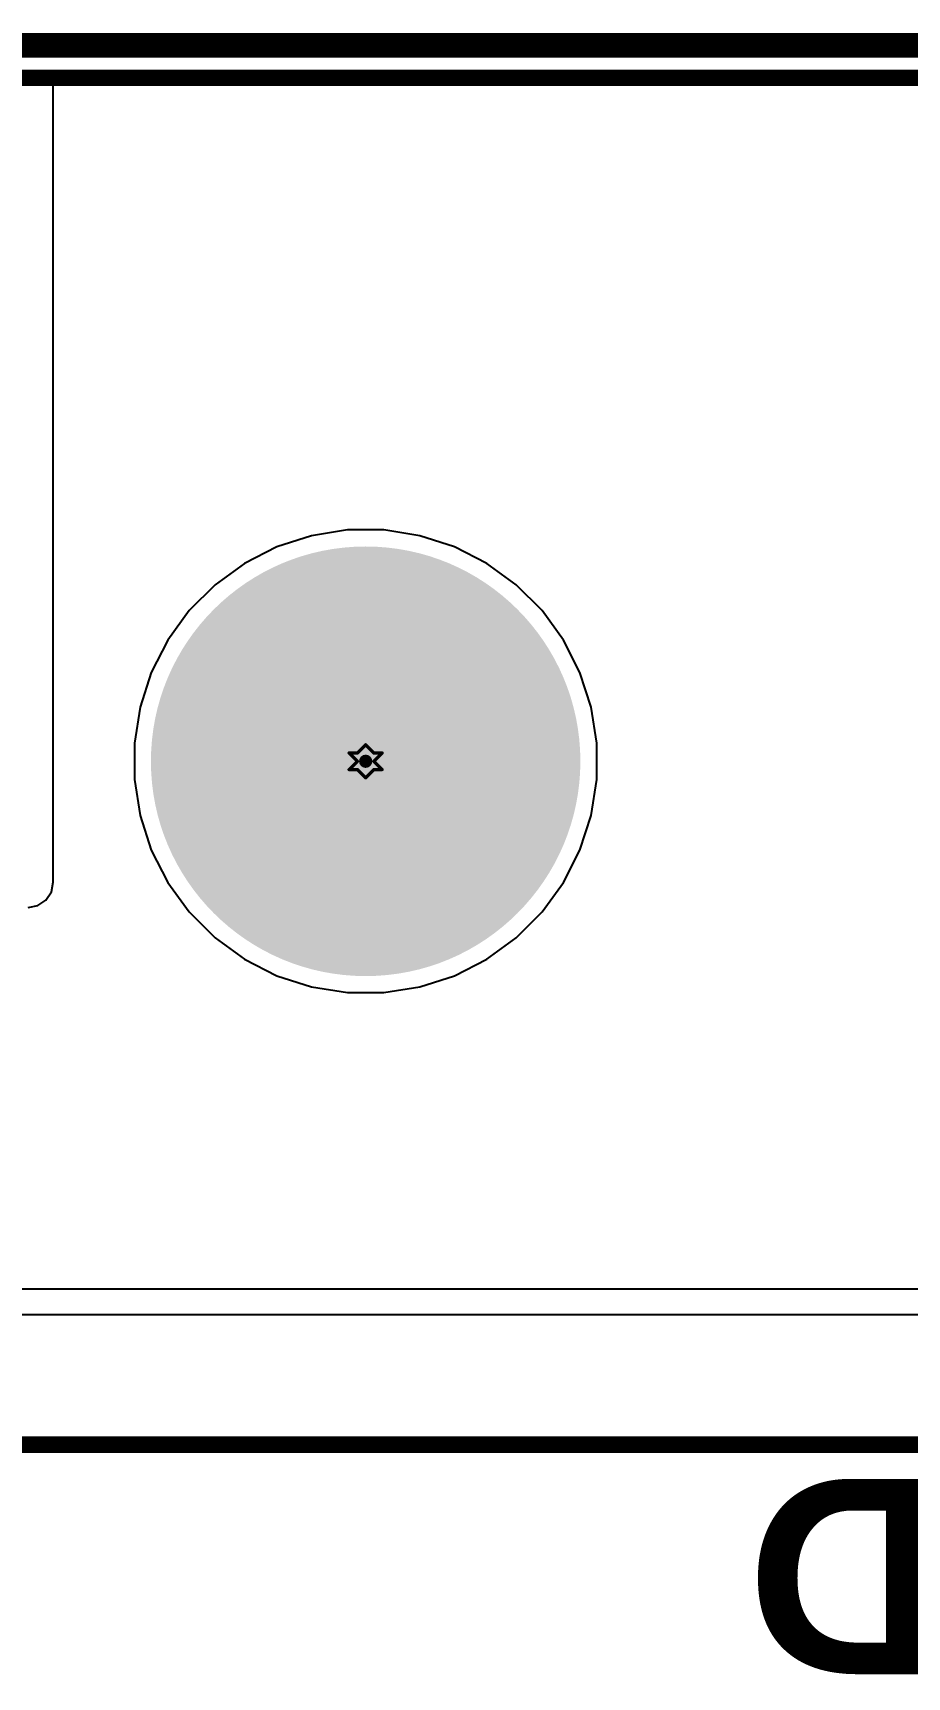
# Model space of a CAD drawing. Header units: inches. Extents: x 0 to 5379, y 0 to 5429.
# Drawn here: x 254.83 to 268.26, y 194.93 to 220.19 of the extents above; entities that cross this region are included whole.
import ezdxf

# ---------------------------------------------------------------- set-up
doc = ezdxf.new("R2010")
doc.units = ezdxf.units.IN
for name, color, linetype in [('Board Outline', 216, 'Continuous'), ('Bottom Layer', 5, 'Continuous'), ('Bottom Solder', 6, 'Continuous'), ('Drill Drawing', 1, 'Continuous'), ('GND01', 16, 'Continuous'), ('GND02', 76, 'Continuous'), ('Pad Holes', 156, 'Continuous'), ('PWR', 156, 'Continuous'), ('SIG 01', 90, 'Continuous'), ('Top Layer', 1, 'Continuous'), ('Top Overlay', 2, 'Continuous'), ('Top Solder', 216, 'Continuous')]:
    doc.layers.add(name, color=color, linetype=linetype)
doc.styles.add('Arial_Bold', font='', dxfattribs={"height": 0.2})
doc.styles.get('Arial_Bold').set_extended_font_data('Arial', bold=True)

# ---------------------------------------------------------------- blocks, each defined once
blk = doc.blocks.new('KF88SM_16_0_3P_831')
at = {"layer": 'Bottom Solder'}
h = blk.add_hatch(color=6, dxfattribs=at)
edge = h.paths.add_edge_path()
edge.add_arc((32, 0), 0.102, 0, 360)
at = {"layer": 'Pad Holes'}
h = blk.add_hatch(color=7, dxfattribs=at)
edge = h.paths.add_edge_path()
edge.add_arc((32, 0), 3.3, 0, 360)
at = {"layer": 'Top Solder'}
h = blk.add_hatch(color=216, dxfattribs=at)
edge = h.paths.add_edge_path()
edge.add_arc((32, 0), 0.102, 0, 360)
at = {"layer": 'Top Overlay'}
for points in [[(41.7, 10.5, 0.254, 0.254, 0), (-41.7, 10.5, 0.254, 0.254, 0)], [(41.7, -10.5, 0.254, 0.254, 0), (-41.7, -10.5, 0.254, 0.254, 0)]]:
    blk.add_lwpolyline(points, format="xyseb", dxfattribs=at)

msp = doc.modelspace()

# ---------------------------------------------------------------- linework, layer by layer
at = {"layer": 'Board Outline'}
msp.add_lwpolyline([(0, 220, 0.381, 0.381, 0), (350, 220, 0.381, 0.381, 0)], format="xyseb", dxfattribs=at)
at = {"layer": 'Bottom Layer'}
for p, q in [((207.014, 219.612), (302.696, 219.612)), ((259.108, 212.466), (258.576, 212.294)), ((259.66, 212.554), (259.108, 212.466)), ((260.219, 212.554), (259.66, 212.554)), ((260.772, 212.466), (260.219, 212.554)), ((261.304, 212.294), (260.772, 212.466)), ((258.576, 212.294), (258.077, 212.04)), ((261.802, 212.04), (261.304, 212.294)), ((258.077, 212.04), (257.625, 211.711)), ((262.255, 211.711), (261.802, 212.04)), ((257.625, 211.711), (257.229, 211.315)), ((262.651, 211.315), (262.255, 211.711)), ((257.229, 211.315), (256.9, 210.863)), ((262.979, 210.863), (262.651, 211.315)), ((256.9, 210.863), (256.646, 210.364)), ((263.233, 210.364), (262.979, 210.863)), ((256.646, 210.364), (256.473, 209.832)), ((263.406, 209.832), (263.233, 210.364)), ((256.473, 209.832), (256.386, 209.28)), ((263.494, 209.28), (263.406, 209.832)), ((256.386, 209.28), (256.386, 208.72)), ((263.494, 208.72), (263.494, 209.28)), ((256.386, 208.72), (256.473, 208.168)), ((263.406, 208.168), (263.494, 208.72)), ((256.473, 208.168), (256.646, 207.636)), ((263.233, 207.636), (263.406, 208.168)), ((256.646, 207.636), (256.9, 207.137)), ((262.979, 207.137), (263.233, 207.636)), ((256.9, 207.137), (257.229, 206.685)), ((262.651, 206.685), (262.979, 207.137)), ((257.229, 206.685), (257.625, 206.289)), ((262.255, 206.289), (262.651, 206.685)), ((257.625, 206.289), (258.077, 205.96)), ((261.802, 205.96), (262.255, 206.289)), ((258.077, 205.96), (258.576, 205.706)), ((261.304, 205.706), (261.802, 205.96)), ((258.576, 205.706), (259.108, 205.534)), ((260.772, 205.534), (261.304, 205.706)), ((259.108, 205.534), (259.66, 205.446)), ((259.66, 205.446), (260.219, 205.446)), ((260.219, 205.446), (260.772, 205.534))]:
    msp.add_line(p, q, dxfattribs=at)
at = {"layer": 'Drill Drawing'}
for points in [[(259.813, 209.127, 0.0508, 0.0508, 0), (259.94, 209.254, 0.0508, 0.0508, 0)], [(259.94, 209.254, 0.0508, 0.0508, 0), (260.067, 209.127, 0.0508, 0.0508, 0)], [(259.686, 209.127, 0.0508, 0.0508, 0), (259.813, 209, 0.0508, 0.0508, 0)], [(259.686, 209.127, 0.0508, 0.0508, 0), (259.813, 209.127, 0.0508, 0.0508, 0)], [(259.686, 208.873, 0.0508, 0.0508, 0), (259.813, 209, 0.0508, 0.0508, 0)], [(260.067, 209.127, 0.0508, 0.0508, 0), (260.194, 209.127, 0.0508, 0.0508, 0)], [(260.067, 209, 0.0508, 0.0508, 0), (260.194, 209.127, 0.0508, 0.0508, 0)], [(260.067, 209, 0.0508, 0.0508, 0), (260.194, 208.873, 0.0508, 0.0508, 0)], [(259.686, 208.873, 0.0508, 0.0508, 0), (259.813, 208.873, 0.0508, 0.0508, 0)], [(259.813, 208.873, 0.0508, 0.0508, 0), (259.94, 208.746, 0.0508, 0.0508, 0)], [(259.94, 208.746, 0.0508, 0.0508, 0), (260.067, 208.873, 0.0508, 0.0508, 0)], [(260.067, 208.873, 0.0508, 0.0508, 0), (260.194, 208.873, 0.0508, 0.0508, 0)]]:
    msp.add_lwpolyline(points, format="xyseb", dxfattribs=at)
for points in [[(259.927, 209.254, 0.0254, 0.0254, 1), (259.952, 209.254, 0.0254, 0.0254, 1)], [(259.927, 209.254, 0.0254, 0.0254, 1), (259.952, 209.254, 0.0254, 0.0254, 1)], [(259.673, 209.127, 0.0254, 0.0254, 1), (259.698, 209.127, 0.0254, 0.0254, 1)], [(259.673, 209.127, 0.0254, 0.0254, 1), (259.698, 209.127, 0.0254, 0.0254, 1)], [(259.8, 209.127, 0.0254, 0.0254, 1), (259.825, 209.127, 0.0254, 0.0254, 1)], [(259.8, 209.127, 0.0254, 0.0254, 1), (259.825, 209.127, 0.0254, 0.0254, 1)], [(259.8, 209, 0.0254, 0.0254, 1), (259.825, 209, 0.0254, 0.0254, 1)], [(259.8, 209, 0.0254, 0.0254, 1), (259.825, 209, 0.0254, 0.0254, 1)], [(260.054, 209.127, 0.0254, 0.0254, 1), (260.079, 209.127, 0.0254, 0.0254, 1)], [(260.054, 209.127, 0.0254, 0.0254, 1), (260.079, 209.127, 0.0254, 0.0254, 1)], [(260.054, 209, 0.0254, 0.0254, 1), (260.079, 209, 0.0254, 0.0254, 1)], [(260.054, 209, 0.0254, 0.0254, 1), (260.079, 209, 0.0254, 0.0254, 1)], [(260.181, 209.127, 0.0254, 0.0254, 1), (260.206, 209.127, 0.0254, 0.0254, 1)], [(260.181, 209.127, 0.0254, 0.0254, 1), (260.206, 209.127, 0.0254, 0.0254, 1)], [(259.673, 208.873, 0.0254, 0.0254, 1), (259.698, 208.873, 0.0254, 0.0254, 1)], [(259.673, 208.873, 0.0254, 0.0254, 1), (259.698, 208.873, 0.0254, 0.0254, 1)], [(259.8, 208.873, 0.0254, 0.0254, 1), (259.825, 208.873, 0.0254, 0.0254, 1)], [(259.8, 208.873, 0.0254, 0.0254, 1), (259.825, 208.873, 0.0254, 0.0254, 1)], [(259.927, 208.746, 0.0254, 0.0254, 1), (259.952, 208.746, 0.0254, 0.0254, 1)], [(259.927, 208.746, 0.0254, 0.0254, 1), (259.952, 208.746, 0.0254, 0.0254, 1)], [(260.054, 208.873, 0.0254, 0.0254, 1), (260.079, 208.873, 0.0254, 0.0254, 1)], [(260.054, 208.873, 0.0254, 0.0254, 1), (260.079, 208.873, 0.0254, 0.0254, 1)], [(260.181, 208.873, 0.0254, 0.0254, 1), (260.206, 208.873, 0.0254, 0.0254, 1)], [(260.181, 208.873, 0.0254, 0.0254, 1), (260.206, 208.873, 0.0254, 0.0254, 1)]]:
    msp.add_lwpolyline(points, format="xyseb", close=True, dxfattribs=at)
at = {"layer": 'GND01'}
for p, q in [((196.838, 219.612), (349.612, 219.612)), ((259.108, 212.466), (258.576, 212.294)), ((259.66, 212.554), (259.108, 212.466)), ((260.219, 212.554), (259.66, 212.554)), ((260.772, 212.466), (260.219, 212.554)), ((261.304, 212.294), (260.772, 212.466)), ((258.576, 212.294), (258.077, 212.04)), ((261.802, 212.04), (261.304, 212.294)), ((258.077, 212.04), (257.625, 211.711)), ((262.255, 211.711), (261.802, 212.04)), ((257.625, 211.711), (257.229, 211.315)), ((262.651, 211.315), (262.255, 211.711)), ((257.229, 211.315), (256.9, 210.863)), ((262.979, 210.863), (262.651, 211.315)), ((256.9, 210.863), (256.646, 210.364)), ((263.233, 210.364), (262.979, 210.863)), ((256.646, 210.364), (256.473, 209.832)), ((263.406, 209.832), (263.233, 210.364)), ((256.473, 209.832), (256.386, 209.28)), ((263.494, 209.28), (263.406, 209.832)), ((256.386, 209.28), (256.386, 208.72)), ((263.494, 208.72), (263.494, 209.28)), ((256.386, 208.72), (256.473, 208.168)), ((263.406, 208.168), (263.494, 208.72)), ((256.473, 208.168), (256.646, 207.636)), ((263.233, 207.636), (263.406, 208.168)), ((256.646, 207.636), (256.9, 207.137)), ((262.979, 207.137), (263.233, 207.636)), ((256.9, 207.137), (257.229, 206.685)), ((262.651, 206.685), (262.979, 207.137)), ((257.229, 206.685), (257.625, 206.289)), ((262.255, 206.289), (262.651, 206.685)), ((257.625, 206.289), (258.077, 205.96)), ((261.802, 205.96), (262.255, 206.289)), ((258.077, 205.96), (258.576, 205.706)), ((261.304, 205.706), (261.802, 205.96)), ((258.576, 205.706), (259.108, 205.534)), ((260.772, 205.534), (261.304, 205.706)), ((259.108, 205.534), (259.66, 205.446)), ((259.66, 205.446), (260.219, 205.446)), ((260.219, 205.446), (260.772, 205.534))]:
    msp.add_line(p, q, dxfattribs=at)
at = {"layer": 'GND02'}
for p, q in [((196.838, 219.612), (349.612, 219.612)), ((259.108, 212.466), (258.576, 212.294)), ((259.66, 212.554), (259.108, 212.466)), ((260.219, 212.554), (259.66, 212.554)), ((260.772, 212.466), (260.219, 212.554)), ((261.304, 212.294), (260.772, 212.466)), ((258.576, 212.294), (258.077, 212.04)), ((261.802, 212.04), (261.304, 212.294)), ((258.077, 212.04), (257.625, 211.711)), ((262.255, 211.711), (261.802, 212.04)), ((257.625, 211.711), (257.229, 211.315)), ((262.651, 211.315), (262.255, 211.711)), ((257.229, 211.315), (256.9, 210.863)), ((262.979, 210.863), (262.651, 211.315)), ((256.9, 210.863), (256.646, 210.364)), ((263.233, 210.364), (262.979, 210.863)), ((256.646, 210.364), (256.473, 209.832)), ((263.406, 209.832), (263.233, 210.364)), ((256.473, 209.832), (256.386, 209.28)), ((263.494, 209.28), (263.406, 209.832)), ((256.386, 209.28), (256.386, 208.72)), ((263.494, 208.72), (263.494, 209.28)), ((256.386, 208.72), (256.473, 208.168)), ((263.406, 208.168), (263.494, 208.72)), ((256.473, 208.168), (256.646, 207.636)), ((263.233, 207.636), (263.406, 208.168)), ((256.646, 207.636), (256.9, 207.137)), ((262.979, 207.137), (263.233, 207.636)), ((256.9, 207.137), (257.229, 206.685)), ((262.651, 206.685), (262.979, 207.137)), ((257.229, 206.685), (257.625, 206.289)), ((262.255, 206.289), (262.651, 206.685)), ((257.625, 206.289), (258.077, 205.96)), ((261.802, 205.96), (262.255, 206.289)), ((258.077, 205.96), (258.576, 205.706)), ((261.304, 205.706), (261.802, 205.96)), ((258.576, 205.706), (259.108, 205.534)), ((260.772, 205.534), (261.304, 205.706)), ((259.108, 205.534), (259.66, 205.446)), ((259.66, 205.446), (260.219, 205.446)), ((260.219, 205.446), (260.772, 205.534))]:
    msp.add_line(p, q, dxfattribs=at)
at = {"layer": 'PWR'}
for p, q in [((255.14, 207.144), (255.14, 219.612)), ((255.14, 219.612), (349.612, 219.612)), ((259.108, 212.466), (258.576, 212.294)), ((259.66, 212.554), (259.108, 212.466)), ((260.219, 212.554), (259.66, 212.554)), ((260.772, 212.466), (260.219, 212.554)), ((261.304, 212.294), (260.772, 212.466)), ((258.576, 212.294), (258.077, 212.04)), ((261.802, 212.04), (261.304, 212.294)), ((258.077, 212.04), (257.625, 211.711)), ((262.255, 211.711), (261.802, 212.04)), ((257.625, 211.711), (257.229, 211.315)), ((262.651, 211.315), (262.255, 211.711)), ((257.229, 211.315), (256.9, 210.863)), ((262.979, 210.863), (262.651, 211.315)), ((256.9, 210.863), (256.646, 210.364)), ((263.233, 210.364), (262.979, 210.863)), ((256.646, 210.364), (256.473, 209.832)), ((263.406, 209.832), (263.233, 210.364)), ((256.473, 209.832), (256.386, 209.28)), ((263.494, 209.28), (263.406, 209.832)), ((256.386, 209.28), (256.386, 208.72)), ((263.494, 208.72), (263.494, 209.28)), ((256.386, 208.72), (256.473, 208.168)), ((263.406, 208.168), (263.494, 208.72)), ((256.473, 208.168), (256.646, 207.636)), ((263.233, 207.636), (263.406, 208.168)), ((256.646, 207.636), (256.9, 207.137)), ((262.979, 207.137), (263.233, 207.636)), ((255.111, 206.995), (255.14, 207.144)), ((256.9, 207.137), (257.229, 206.685)), ((262.651, 206.685), (262.979, 207.137)), ((255.026, 206.869), (255.111, 206.995)), ((254.752, 206.756), (254.9, 206.785)), ((254.9, 206.785), (255.026, 206.869)), ((257.229, 206.685), (257.625, 206.289)), ((262.255, 206.289), (262.651, 206.685)), ((257.625, 206.289), (258.077, 205.96)), ((261.802, 205.96), (262.255, 206.289)), ((258.077, 205.96), (258.576, 205.706)), ((261.304, 205.706), (261.802, 205.96)), ((258.576, 205.706), (259.108, 205.534)), ((260.772, 205.534), (261.304, 205.706)), ((259.108, 205.534), (259.66, 205.446)), ((259.66, 205.446), (260.219, 205.446)), ((260.219, 205.446), (260.772, 205.534))]:
    msp.add_line(p, q, dxfattribs=at)
at = {"layer": 'SIG 01'}
for p, q in [((196.894, 219.612), (281.026, 219.612)), ((259.108, 212.466), (258.576, 212.294)), ((259.66, 212.554), (259.108, 212.466)), ((260.219, 212.554), (259.66, 212.554)), ((260.772, 212.466), (260.219, 212.554)), ((261.304, 212.294), (260.772, 212.466)), ((258.576, 212.294), (258.077, 212.04)), ((261.802, 212.04), (261.304, 212.294)), ((258.077, 212.04), (257.625, 211.711)), ((262.255, 211.711), (261.802, 212.04)), ((257.625, 211.711), (257.229, 211.315)), ((262.651, 211.315), (262.255, 211.711)), ((257.229, 211.315), (256.9, 210.863)), ((262.979, 210.863), (262.651, 211.315)), ((256.9, 210.863), (256.646, 210.364)), ((263.233, 210.364), (262.979, 210.863)), ((256.646, 210.364), (256.473, 209.832)), ((263.406, 209.832), (263.233, 210.364)), ((256.473, 209.832), (256.386, 209.28)), ((263.494, 209.28), (263.406, 209.832)), ((256.386, 209.28), (256.386, 208.72)), ((263.494, 208.72), (263.494, 209.28)), ((256.386, 208.72), (256.473, 208.168)), ((263.406, 208.168), (263.494, 208.72)), ((256.473, 208.168), (256.646, 207.636)), ((263.233, 207.636), (263.406, 208.168)), ((256.646, 207.636), (256.9, 207.137)), ((262.979, 207.137), (263.233, 207.636)), ((256.9, 207.137), (257.229, 206.685)), ((262.651, 206.685), (262.979, 207.137)), ((257.229, 206.685), (257.625, 206.289)), ((262.255, 206.289), (262.651, 206.685)), ((257.625, 206.289), (258.077, 205.96)), ((261.802, 205.96), (262.255, 206.289)), ((258.077, 205.96), (258.576, 205.706)), ((261.304, 205.706), (261.802, 205.96)), ((258.576, 205.706), (259.108, 205.534)), ((260.772, 205.534), (261.304, 205.706)), ((259.108, 205.534), (259.66, 205.446)), ((259.66, 205.446), (260.219, 205.446)), ((260.219, 205.446), (260.772, 205.534)), ((258.11, 200.889), (226.247, 200.889)), ((259.495, 200.889), (258.11, 200.889)), ((280.987, 200.889), (259.495, 200.889)), ((226.247, 200.5), (258.11, 200.5)), ((258.11, 200.5), (259.495, 200.5)), ((259.495, 200.5), (280.987, 200.5))]:
    msp.add_line(p, q, dxfattribs=at)
at = {"layer": 'Top Layer'}
for p, q in [((248.493, 219.612), (299.466, 219.612)), ((259.108, 212.466), (258.576, 212.294)), ((259.66, 212.554), (259.108, 212.466)), ((260.219, 212.554), (259.66, 212.554)), ((260.772, 212.466), (260.219, 212.554)), ((261.304, 212.294), (260.772, 212.466)), ((258.576, 212.294), (258.077, 212.04)), ((261.802, 212.04), (261.304, 212.294)), ((258.077, 212.04), (257.625, 211.711)), ((262.255, 211.711), (261.802, 212.04)), ((257.625, 211.711), (257.229, 211.315)), ((262.651, 211.315), (262.255, 211.711)), ((257.229, 211.315), (256.9, 210.863)), ((262.979, 210.863), (262.651, 211.315)), ((256.9, 210.863), (256.646, 210.364)), ((263.233, 210.364), (262.979, 210.863)), ((256.646, 210.364), (256.473, 209.832)), ((263.406, 209.832), (263.233, 210.364)), ((256.473, 209.832), (256.386, 209.28)), ((263.494, 209.28), (263.406, 209.832)), ((256.386, 209.28), (256.386, 208.72)), ((263.494, 208.72), (263.494, 209.28)), ((256.386, 208.72), (256.473, 208.168)), ((263.406, 208.168), (263.494, 208.72)), ((256.473, 208.168), (256.646, 207.636)), ((263.233, 207.636), (263.406, 208.168)), ((256.646, 207.636), (256.9, 207.137)), ((262.979, 207.137), (263.233, 207.636)), ((256.9, 207.137), (257.229, 206.685)), ((262.651, 206.685), (262.979, 207.137)), ((257.229, 206.685), (257.625, 206.289)), ((262.255, 206.289), (262.651, 206.685)), ((257.625, 206.289), (258.077, 205.96)), ((261.802, 205.96), (262.255, 206.289)), ((258.077, 205.96), (258.576, 205.706)), ((261.304, 205.706), (261.802, 205.96)), ((258.576, 205.706), (259.108, 205.534)), ((260.772, 205.534), (261.304, 205.706)), ((259.108, 205.534), (259.66, 205.446)), ((259.66, 205.446), (260.219, 205.446)), ((260.219, 205.446), (260.772, 205.534))]:
    msp.add_line(p, q, dxfattribs=at)

# ---------------------------------------------------------------- block references
at = {"rotation": 180}
msp.add_blockref('KF88SM_16_0_3P_831', (291.94, 209), dxfattribs=at)

# ---------------------------------------------------------------- texts
at = {"layer": 'Top Overlay', "style": 'Arial_Bold'}
msp.add_text('SHGND', height=3, rotation=180, dxfattribs=at).set_placement((280.926, 197.975))

doc.saveas('drawing.dxf')
